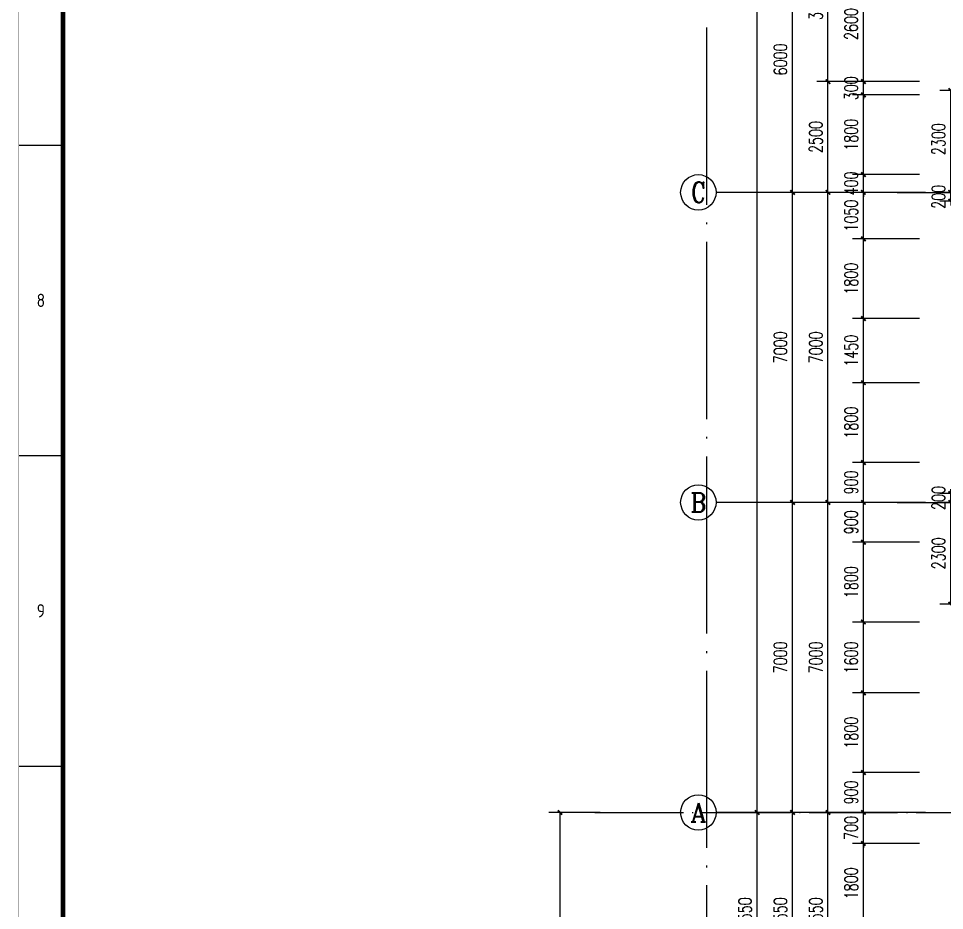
# Model space of a CAD drawing. Extents: x -59142 to 322364, y -122476 to 91021.
# Drawn here: x 2830 to 23748, y 24660 to 44796 of the extents above; entities that cross this region are included whole.
import ezdxf
from ezdxf.enums import TextEntityAlignment as Align

# ---------------------------------------------------------------- set-up
doc = ezdxf.new("R2010")
doc.units = 0
doc.header["$LTSCALE"] = 1000
doc.header["$MEASUREMENT"] = 0
doc.linetypes.add('DOTE', pattern=[2.42, 2, -0.2, 0.02, -0.2])
for name, color, linetype in [('AXIS', 3, 'Continuous'), ('AXIS_TEXT', 7, 'Continuous'), ('DOTE', 1, 'DOTE'), ('PUB_DIM', 3, 'Continuous')]:
    doc.layers.add(name, color=color, linetype=linetype)
doc.styles.add('_TCH_AXIS', font='COMPLEX', dxfattribs={"bigfont": 'GBCBIG'})
doc.styles.add('_TCH_DIM_T3', font='SIMPLEX', dxfattribs={"width": 0.705882, "bigfont": 'GBCBIG'})
doc.styles.add('COMPLEX', font='COMPLEX')
doc.styles.get("Standard").update_dxf_attribs({"font": 'gbenor.shx', "bigfont": 'gbcbig.shx'})
doc.styles.add('TK', font='GEDITXT.SHX', dxfattribs={"width": 0.85, "height": 3.5, "bigfont": 'DXT.SHX'})
doc.dimstyles.new('_TCH_ARCH&&100', dxfattribs={"dimtxt": 297.5, "dimasz": 100, "dimexe": 250, "dimexo": 300, "dimgap": 126.25, "dimtad": 1, "dimdec": 0, "dimzin": 0, "dimdsep": 46, "dimtxsty": '_TCH_DIM_T3', "dimblk": 'ARCHTICK', "dimcen": 0.09, "dimazin": 2, "dimtfac": 1, "dimtdec": 0, "dimtix": 1, "dimtmove": 2, "dimatfit": 3, "dimfxl": 1, "dimtolj": 1, "dimtzin": 0, "dimarcsym": 0})

# ---------------------------------------------------------------- blocks, each defined once
blk = doc.blocks.new('GEDI_WK_A1_V')
at = {"color": 3}
for p, q in [((0, 350.42), (10, 350.42)), ((0, 280.33), (10, 280.33)), ((0, 210.25), (10, 210.25))]:
    blk.add_line(p, q, dxfattribs=at)
for points, const_width in [([(0, 841), (0, 0), (594, 0), (594, 841)], 0.1), ([(10, 816), (10, 10), (584, 10), (584, 816)], 1)]:
    blk.add_lwpolyline(points, close=True, dxfattribs=dict(at, const_width=const_width))
for s, p in [('8', (5, 315.38)), ('9', (5, 245.29))]:
    blk.add_text(s, height=3, dxfattribs=at).set_placement(p, align=Align.MIDDLE)
blk = doc.blocks.new('A$C711966D6')
blk.add_blockref('GEDI_WK_A1_V', (0, 0))
at = {"style": 'TK', "width": 0.85}
for tag, height, p in [('PROJECTNAME', 4.75, (529, 44)), ('PHASE', 4, (571, 44)), ('DRAWINGNAME', 4.75, (539, 31))]:
    blk.add_attdef(tag, text='', height=height, dxfattribs=at).set_placement(p, align=Align.MIDDLE_CENTER)
for tag, p, height in [('APPROVE', (416, 32.75), 3.5), ('DESIGN', (461, 32.75), 3.5), ('REVIEW1', (416, 25.75), 3.5), ('DRAW', (461, 25.75), 3.5), ('REVIEW2', (416, 18.75), 3.5), ('PROPORTION', (461, 18.75), 3.5), ('DRAWINGNUMBER', (511, 18.5), 4), ('CHECK', (416, 11.75), 3.5), ('DATE', (461, 11.75), 3.5), ('VERSION', (577, 11.75), 3.5)]:
    blk.add_attdef(tag, p, '', height=height, dxfattribs=at)
blk = doc.blocks.new('是飞洒发时')
at = {"xscale": 100, "yscale": 100, "zscale": 100}
blk.add_blockref('A$C711966D6', (0, 0), dxfattribs=at)
blk = doc.blocks.new('_ArchTick')
at = {"color": 0, "linetype": 'ByBlock', "const_width": 0.4}
blk.add_lwpolyline([(-0.5, -0.5), (0.5, 0.5)], dxfattribs=at)
blk = doc.blocks.new('*D520')
at = {"layer": 'Defpoints', "color": 0, "transparency": 16777216}
for p in [(15063, 26872), (16271, 26872), (16271, 21372)]:
    blk.add_point(p, dxfattribs=at)
at = {"layer": 'PUB_DIM', "color": 0, "lineweight": -2, "transparency": 16777216}
for p, q in [((15971, 26872), (14813, 26872)), ((15063, 21372), (15063, 26872)), ((15971, 21372), (14813, 21372))]:
    blk.add_line(p, q, dxfattribs=at)
at = {"layer": 'PUB_DIM', "color": 0, "lineweight": -2, "transparency": 16777216, "xscale": 100, "yscale": 100, "zscale": 100}
for p, rotation in [((15063, 26872), 90), ((15063, 21372), 270)]:
    blk.add_blockref('_ArchTick', p, dxfattribs=dict(at, rotation=rotation))
at = {"layer": 'PUB_DIM', "color": 0, "transparency": 16777216, "insert": (14788, 24122), "char_height": 297.5, "attachment_point": 5, "rotation": 90, "style": '_TCH_DIM_T3'}
blk.add_mtext('\\A1;5500', dxfattribs=at)
blk = doc.blocks.new('*D1304')
at = {"layer": 'AXIS', "color": 0, "lineweight": -2, "transparency": 16777216}
for p, q in [((22516, 26872), (19266, 26872)), ((19516, 22322), (19516, 26872)), ((22516, 22322), (19266, 22322))]:
    blk.add_line(p, q, dxfattribs=at)
at = {"layer": 'Defpoints', "color": 0, "transparency": 16777216}
for p in [(19516, 26872), (22816, 26872), (22816, 22322)]:
    blk.add_point(p, dxfattribs=at)
at = {"layer": 'AXIS', "color": 0, "lineweight": -2, "transparency": 16777216, "xscale": 100, "yscale": 100, "zscale": 100}
for p, rotation in [((19516, 26872), 90), ((19516, 22322), 270)]:
    blk.add_blockref('_ArchTick', p, dxfattribs=dict(at, rotation=rotation))
at = {"layer": 'AXIS', "color": 0, "transparency": 16777216, "insert": (19241, 24597), "char_height": 297.5, "attachment_point": 5, "rotation": 90, "style": '_TCH_DIM_T3'}
blk.add_mtext('\\A1;4550', dxfattribs=at)
blk = doc.blocks.new('*D1305')
at = {"layer": 'AXIS', "color": 0, "lineweight": -2, "transparency": 16777216}
for p, q in [((22516, 81372), (19266, 81372)), ((19516, 26872), (19516, 81372)), ((22516, 26872), (19266, 26872))]:
    blk.add_line(p, q, dxfattribs=at)
at = {"layer": 'Defpoints', "color": 0, "transparency": 16777216}
for p in [(19516, 81372), (22816, 81372), (22816, 26872)]:
    blk.add_point(p, dxfattribs=at)
at = {"layer": 'AXIS', "color": 0, "lineweight": -2, "transparency": 16777216, "xscale": 100, "yscale": 100, "zscale": 100}
for p, rotation in [((19516, 81372), 90), ((19516, 26872), 270)]:
    blk.add_blockref('_ArchTick', p, dxfattribs=dict(at, rotation=rotation))
at = {"layer": 'AXIS', "color": 0, "transparency": 16777216, "insert": (19241, 54122), "char_height": 297.5, "attachment_point": 5, "rotation": 90, "style": '_TCH_DIM_T3'}
blk.add_mtext('\\A1;54500', dxfattribs=at)
blk = doc.blocks.new('*D1370')
at = {"layer": 'Defpoints', "color": 0, "transparency": 16777216}
for p in [(21916, 26172), (23481, 26172), (23481, 24372)]:
    blk.add_point(p, dxfattribs=at)
at = {"layer": 'PUB_DIM', "color": 0, "lineweight": -2, "transparency": 16777216}
for p, q in [((23181, 26172), (21666, 26172)), ((21916, 24372), (21916, 26172)), ((23181, 24372), (21666, 24372))]:
    blk.add_line(p, q, dxfattribs=at)
at = {"layer": 'PUB_DIM', "color": 0, "lineweight": -2, "transparency": 16777216, "xscale": 100, "yscale": 100, "zscale": 100}
for p, rotation in [((21916, 26172), 90), ((21916, 24372), 270)]:
    blk.add_blockref('_ArchTick', p, dxfattribs=dict(at, rotation=rotation))
at = {"layer": 'PUB_DIM', "color": 0, "transparency": 16777216, "insert": (21641, 25272), "char_height": 297.5, "attachment_point": 5, "rotation": 90, "style": '_TCH_DIM_T3'}
blk.add_mtext('\\A1;1800', dxfattribs=at)
blk = doc.blocks.new('*D1371')
at = {"layer": 'Defpoints', "color": 0, "transparency": 16777216}
for p in [(21916, 26872), (23481, 26872), (23481, 26172)]:
    blk.add_point(p, dxfattribs=at)
at = {"layer": 'PUB_DIM', "color": 0, "lineweight": -2, "transparency": 16777216}
for p, q in [((23181, 26872), (21666, 26872)), ((21916, 26872), (21916, 26972)), ((21916, 26172), (21916, 26872)), ((23181, 26172), (21666, 26172)), ((21916, 26172), (21916, 26072))]:
    blk.add_line(p, q, dxfattribs=at)
at = {"layer": 'PUB_DIM', "color": 0, "lineweight": -2, "transparency": 16777216, "xscale": 100, "yscale": 100, "zscale": 100}
for p, rotation in [((21916, 26872), 270), ((21916, 26172), 90)]:
    blk.add_blockref('_ArchTick', p, dxfattribs=dict(at, rotation=rotation))
at = {"layer": 'PUB_DIM', "color": 0, "transparency": 16777216, "insert": (21641, 26522), "char_height": 297.5, "attachment_point": 5, "rotation": 90, "style": '_TCH_DIM_T3'}
blk.add_mtext('\\A1;700', dxfattribs=at)
blk = doc.blocks.new('*D1372')
at = {"layer": 'Defpoints', "color": 0, "transparency": 16777216}
for p in [(21916, 27772), (23481, 27772), (23481, 26872)]:
    blk.add_point(p, dxfattribs=at)
at = {"layer": 'PUB_DIM', "color": 0, "lineweight": -2, "transparency": 16777216}
for p, q in [((23181, 27772), (21666, 27772)), ((21916, 26872), (21916, 27772)), ((23181, 26872), (21666, 26872))]:
    blk.add_line(p, q, dxfattribs=at)
at = {"layer": 'PUB_DIM', "color": 0, "lineweight": -2, "transparency": 16777216, "xscale": 100, "yscale": 100, "zscale": 100}
for p, rotation in [((21916, 27772), 90), ((21916, 26872), 270)]:
    blk.add_blockref('_ArchTick', p, dxfattribs=dict(at, rotation=rotation))
at = {"layer": 'PUB_DIM', "color": 0, "transparency": 16777216, "insert": (21641, 27322), "char_height": 297.5, "attachment_point": 5, "rotation": 90, "style": '_TCH_DIM_T3'}
blk.add_mtext('\\A1;900', dxfattribs=at)
blk = doc.blocks.new('*D1373')
at = {"layer": 'Defpoints', "color": 0, "transparency": 16777216}
for p in [(21916, 29572), (23481, 29572), (23481, 27772)]:
    blk.add_point(p, dxfattribs=at)
at = {"layer": 'PUB_DIM', "color": 0, "lineweight": -2, "transparency": 16777216}
for p, q in [((23181, 29572), (21666, 29572)), ((21916, 27772), (21916, 29572)), ((23181, 27772), (21666, 27772))]:
    blk.add_line(p, q, dxfattribs=at)
at = {"layer": 'PUB_DIM', "color": 0, "lineweight": -2, "transparency": 16777216, "xscale": 100, "yscale": 100, "zscale": 100}
for p, rotation in [((21916, 29572), 90), ((21916, 27772), 270)]:
    blk.add_blockref('_ArchTick', p, dxfattribs=dict(at, rotation=rotation))
at = {"layer": 'PUB_DIM', "color": 0, "transparency": 16777216, "insert": (21641, 28672), "char_height": 297.5, "attachment_point": 5, "rotation": 90, "style": '_TCH_DIM_T3'}
blk.add_mtext('\\A1;1800', dxfattribs=at)
blk = doc.blocks.new('*D1374')
at = {"layer": 'Defpoints', "color": 0, "transparency": 16777216}
for p in [(21916, 31172), (23481, 31172), (23481, 29572)]:
    blk.add_point(p, dxfattribs=at)
at = {"layer": 'PUB_DIM', "color": 0, "lineweight": -2, "transparency": 16777216}
for p, q in [((23181, 31172), (21666, 31172)), ((21916, 29572), (21916, 31172)), ((23181, 29572), (21666, 29572))]:
    blk.add_line(p, q, dxfattribs=at)
at = {"layer": 'PUB_DIM', "color": 0, "lineweight": -2, "transparency": 16777216, "xscale": 100, "yscale": 100, "zscale": 100}
for p, rotation in [((21916, 31172), 90), ((21916, 29572), 270)]:
    blk.add_blockref('_ArchTick', p, dxfattribs=dict(at, rotation=rotation))
at = {"layer": 'PUB_DIM', "color": 0, "transparency": 16777216, "insert": (21641, 30372), "char_height": 297.5, "attachment_point": 5, "rotation": 90, "style": '_TCH_DIM_T3'}
blk.add_mtext('\\A1;1600', dxfattribs=at)
blk = doc.blocks.new('*D1375')
at = {"layer": 'Defpoints', "color": 0, "transparency": 16777216}
for p in [(21916, 32972), (23481, 32972), (23481, 31172)]:
    blk.add_point(p, dxfattribs=at)
at = {"layer": 'PUB_DIM', "color": 0, "lineweight": -2, "transparency": 16777216}
for p, q in [((23181, 32972), (21666, 32972)), ((21916, 31172), (21916, 32972)), ((23181, 31172), (21666, 31172))]:
    blk.add_line(p, q, dxfattribs=at)
at = {"layer": 'PUB_DIM', "color": 0, "lineweight": -2, "transparency": 16777216, "xscale": 100, "yscale": 100, "zscale": 100}
for p, rotation in [((21916, 32972), 90), ((21916, 31172), 270)]:
    blk.add_blockref('_ArchTick', p, dxfattribs=dict(at, rotation=rotation))
at = {"layer": 'PUB_DIM', "color": 0, "transparency": 16777216, "insert": (21641, 32072), "char_height": 297.5, "attachment_point": 5, "rotation": 90, "style": '_TCH_DIM_T3'}
blk.add_mtext('\\A1;1800', dxfattribs=at)
blk = doc.blocks.new('*D1376')
at = {"layer": 'Defpoints', "color": 0, "transparency": 16777216}
for p in [(21916, 33872), (23481, 33872), (23481, 32972)]:
    blk.add_point(p, dxfattribs=at)
at = {"layer": 'PUB_DIM', "color": 0, "lineweight": -2, "transparency": 16777216}
for p, q in [((23181, 33872), (21666, 33872)), ((21916, 32972), (21916, 33872)), ((23181, 32972), (21666, 32972))]:
    blk.add_line(p, q, dxfattribs=at)
at = {"layer": 'PUB_DIM', "color": 0, "lineweight": -2, "transparency": 16777216, "xscale": 100, "yscale": 100, "zscale": 100}
for p, rotation in [((21916, 33872), 90), ((21916, 32972), 270)]:
    blk.add_blockref('_ArchTick', p, dxfattribs=dict(at, rotation=rotation))
at = {"layer": 'PUB_DIM', "color": 0, "transparency": 16777216, "insert": (21641, 33422), "char_height": 297.5, "attachment_point": 5, "rotation": 90, "style": '_TCH_DIM_T3'}
blk.add_mtext('\\A1;900', dxfattribs=at)
blk = doc.blocks.new('*D1377')
at = {"layer": 'Defpoints', "color": 0, "transparency": 16777216}
for p in [(21916, 34772), (23481, 34772), (23481, 33872)]:
    blk.add_point(p, dxfattribs=at)
at = {"layer": 'PUB_DIM', "color": 0, "lineweight": -2, "transparency": 16777216}
for p, q in [((23181, 34772), (21666, 34772)), ((21916, 33872), (21916, 34772)), ((23181, 33872), (21666, 33872))]:
    blk.add_line(p, q, dxfattribs=at)
at = {"layer": 'PUB_DIM', "color": 0, "lineweight": -2, "transparency": 16777216, "xscale": 100, "yscale": 100, "zscale": 100}
for p, rotation in [((21916, 34772), 90), ((21916, 33872), 270)]:
    blk.add_blockref('_ArchTick', p, dxfattribs=dict(at, rotation=rotation))
at = {"layer": 'PUB_DIM', "color": 0, "transparency": 16777216, "insert": (21641, 34322), "char_height": 297.5, "attachment_point": 5, "rotation": 90, "style": '_TCH_DIM_T3'}
blk.add_mtext('\\A1;900', dxfattribs=at)
blk = doc.blocks.new('*D1378')
at = {"layer": 'Defpoints', "color": 0, "transparency": 16777216}
for p in [(21916, 36572), (23481, 36572), (23481, 34772)]:
    blk.add_point(p, dxfattribs=at)
at = {"layer": 'PUB_DIM', "color": 0, "lineweight": -2, "transparency": 16777216}
for p, q in [((23181, 36572), (21666, 36572)), ((21916, 34772), (21916, 36572)), ((23181, 34772), (21666, 34772))]:
    blk.add_line(p, q, dxfattribs=at)
at = {"layer": 'PUB_DIM', "color": 0, "lineweight": -2, "transparency": 16777216, "xscale": 100, "yscale": 100, "zscale": 100}
for p, rotation in [((21916, 36572), 90), ((21916, 34772), 270)]:
    blk.add_blockref('_ArchTick', p, dxfattribs=dict(at, rotation=rotation))
at = {"layer": 'PUB_DIM', "color": 0, "transparency": 16777216, "insert": (21641, 35672), "char_height": 297.5, "attachment_point": 5, "rotation": 90, "style": '_TCH_DIM_T3'}
blk.add_mtext('\\A1;1800', dxfattribs=at)
blk = doc.blocks.new('*D1379')
at = {"layer": 'Defpoints', "color": 0, "transparency": 16777216}
for p in [(21916, 38022), (23481, 38022), (23481, 36572)]:
    blk.add_point(p, dxfattribs=at)
at = {"layer": 'PUB_DIM', "color": 0, "lineweight": -2, "transparency": 16777216}
for p, q in [((23181, 38022), (21666, 38022)), ((21916, 36572), (21916, 38022)), ((23181, 36572), (21666, 36572))]:
    blk.add_line(p, q, dxfattribs=at)
at = {"layer": 'PUB_DIM', "color": 0, "lineweight": -2, "transparency": 16777216, "xscale": 100, "yscale": 100, "zscale": 100}
for p, rotation in [((21916, 38022), 90), ((21916, 36572), 270)]:
    blk.add_blockref('_ArchTick', p, dxfattribs=dict(at, rotation=rotation))
at = {"layer": 'PUB_DIM', "color": 0, "transparency": 16777216, "insert": (21641, 37297), "char_height": 297.5, "attachment_point": 5, "rotation": 90, "style": '_TCH_DIM_T3'}
blk.add_mtext('\\A1;1450', dxfattribs=at)
blk = doc.blocks.new('*D1380')
at = {"layer": 'Defpoints', "color": 0, "transparency": 16777216}
for p in [(21916, 39822), (23481, 39822), (23481, 38022)]:
    blk.add_point(p, dxfattribs=at)
at = {"layer": 'PUB_DIM', "color": 0, "lineweight": -2, "transparency": 16777216}
for p, q in [((23181, 39822), (21666, 39822)), ((21916, 38022), (21916, 39822)), ((23181, 38022), (21666, 38022))]:
    blk.add_line(p, q, dxfattribs=at)
at = {"layer": 'PUB_DIM', "color": 0, "lineweight": -2, "transparency": 16777216, "xscale": 100, "yscale": 100, "zscale": 100}
for p, rotation in [((21916, 39822), 90), ((21916, 38022), 270)]:
    blk.add_blockref('_ArchTick', p, dxfattribs=dict(at, rotation=rotation))
at = {"layer": 'PUB_DIM', "color": 0, "transparency": 16777216, "insert": (21641, 38922), "char_height": 297.5, "attachment_point": 5, "rotation": 90, "style": '_TCH_DIM_T3'}
blk.add_mtext('\\A1;1800', dxfattribs=at)
blk = doc.blocks.new('*D1381')
at = {"layer": 'Defpoints', "color": 0, "transparency": 16777216}
for p in [(21916, 40872), (23481, 40872), (23481, 39822)]:
    blk.add_point(p, dxfattribs=at)
at = {"layer": 'PUB_DIM', "color": 0, "lineweight": -2, "transparency": 16777216}
for p, q in [((23181, 40872), (21666, 40872)), ((21916, 39822), (21916, 40872)), ((23181, 39822), (21666, 39822))]:
    blk.add_line(p, q, dxfattribs=at)
at = {"layer": 'PUB_DIM', "color": 0, "lineweight": -2, "transparency": 16777216, "xscale": 100, "yscale": 100, "zscale": 100}
for p, rotation in [((21916, 40872), 90), ((21916, 39822), 270)]:
    blk.add_blockref('_ArchTick', p, dxfattribs=dict(at, rotation=rotation))
at = {"layer": 'PUB_DIM', "color": 0, "transparency": 16777216, "insert": (21641, 40347), "char_height": 297.5, "attachment_point": 5, "rotation": 90, "style": '_TCH_DIM_T3'}
blk.add_mtext('\\A1;1050', dxfattribs=at)
blk = doc.blocks.new('*D1382')
at = {"layer": 'Defpoints', "color": 0, "transparency": 16777216}
for p in [(21916, 41272), (23481, 41272), (23481, 40872)]:
    blk.add_point(p, dxfattribs=at)
at = {"layer": 'PUB_DIM', "color": 0, "lineweight": -2, "transparency": 16777216}
for p, q in [((23181, 41272), (21666, 41272)), ((21916, 41272), (21916, 41372)), ((21916, 40872), (21916, 41272)), ((23181, 40872), (21666, 40872)), ((21916, 40872), (21916, 40772))]:
    blk.add_line(p, q, dxfattribs=at)
at = {"layer": 'PUB_DIM', "color": 0, "lineweight": -2, "transparency": 16777216, "xscale": 100, "yscale": 100, "zscale": 100}
for p, rotation in [((21916, 41272), 270), ((21916, 40872), 90)]:
    blk.add_blockref('_ArchTick', p, dxfattribs=dict(at, rotation=rotation))
at = {"layer": 'PUB_DIM', "color": 0, "transparency": 16777216, "insert": (21641, 41072), "char_height": 297.5, "attachment_point": 5, "rotation": 90, "style": '_TCH_DIM_T3'}
blk.add_mtext('\\A1;400', dxfattribs=at)
blk = doc.blocks.new('*D1383')
at = {"layer": 'Defpoints', "color": 0, "transparency": 16777216}
for p in [(21916, 43072), (23481, 43072), (23481, 41272)]:
    blk.add_point(p, dxfattribs=at)
at = {"layer": 'PUB_DIM', "color": 0, "lineweight": -2, "transparency": 16777216}
for p, q in [((23181, 43072), (21666, 43072)), ((21916, 41272), (21916, 43072)), ((23181, 41272), (21666, 41272))]:
    blk.add_line(p, q, dxfattribs=at)
at = {"layer": 'PUB_DIM', "color": 0, "lineweight": -2, "transparency": 16777216, "xscale": 100, "yscale": 100, "zscale": 100}
for p, rotation in [((21916, 43072), 90), ((21916, 41272), 270)]:
    blk.add_blockref('_ArchTick', p, dxfattribs=dict(at, rotation=rotation))
at = {"layer": 'PUB_DIM', "color": 0, "transparency": 16777216, "insert": (21641, 42172), "char_height": 297.5, "attachment_point": 5, "rotation": 90, "style": '_TCH_DIM_T3'}
blk.add_mtext('\\A1;1800', dxfattribs=at)
blk = doc.blocks.new('*D1384')
at = {"layer": 'Defpoints', "color": 0, "transparency": 16777216}
for p in [(21916, 43372), (23481, 43372), (23481, 43072)]:
    blk.add_point(p, dxfattribs=at)
at = {"layer": 'PUB_DIM', "color": 0, "lineweight": -2, "transparency": 16777216}
for p, q in [((23181, 43372), (21666, 43372)), ((21916, 43372), (21916, 43472)), ((21916, 43072), (21916, 43372)), ((23181, 43072), (21666, 43072)), ((21916, 43072), (21916, 42972))]:
    blk.add_line(p, q, dxfattribs=at)
at = {"layer": 'PUB_DIM', "color": 0, "lineweight": -2, "transparency": 16777216, "xscale": 100, "yscale": 100, "zscale": 100}
for p, rotation in [((21916, 43372), 270), ((21916, 43072), 90)]:
    blk.add_blockref('_ArchTick', p, dxfattribs=dict(at, rotation=rotation))
at = {"layer": 'PUB_DIM', "color": 0, "transparency": 16777216, "insert": (21641, 43222), "char_height": 297.5, "attachment_point": 5, "rotation": 90, "style": '_TCH_DIM_T3'}
blk.add_mtext('\\A1;300', dxfattribs=at)
blk = doc.blocks.new('*D1385')
at = {"layer": 'Defpoints', "color": 0, "transparency": 16777216}
for p in [(21916, 45972), (23481, 45972), (23481, 43372)]:
    blk.add_point(p, dxfattribs=at)
at = {"layer": 'PUB_DIM', "color": 0, "lineweight": -2, "transparency": 16777216}
for p, q in [((23181, 45972), (21666, 45972)), ((21916, 43372), (21916, 45972)), ((23181, 43372), (21666, 43372))]:
    blk.add_line(p, q, dxfattribs=at)
at = {"layer": 'PUB_DIM', "color": 0, "lineweight": -2, "transparency": 16777216, "xscale": 100, "yscale": 100, "zscale": 100}
for p, rotation in [((21916, 45972), 90), ((21916, 43372), 270)]:
    blk.add_blockref('_ArchTick', p, dxfattribs=dict(at, rotation=rotation))
at = {"layer": 'PUB_DIM', "color": 0, "transparency": 16777216, "insert": (21641, 44672), "char_height": 297.5, "attachment_point": 5, "rotation": 90, "style": '_TCH_DIM_T3'}
blk.add_mtext('\\A1;2600', dxfattribs=at)
blk = doc.blocks.new('*D1466')
at = {"layer": 'Defpoints', "color": 0, "transparency": 16777216}
for p in [(23889, 33872), (24514, 33872), (24514, 31572)]:
    blk.add_point(p, dxfattribs=at)
at = {"layer": 'PUB_DIM', "color": 0, "lineweight": -2, "transparency": 16777216}
for p, q in [((24214, 33872), (23639, 33872)), ((23889, 31572), (23889, 33872)), ((24214, 31572), (23639, 31572))]:
    blk.add_line(p, q, dxfattribs=at)
at = {"layer": 'PUB_DIM', "color": 0, "lineweight": -2, "transparency": 16777216, "xscale": 100, "yscale": 100, "zscale": 100}
for p, rotation in [((23889, 33872), 90), ((23889, 31572), 270)]:
    blk.add_blockref('_ArchTick', p, dxfattribs=dict(at, rotation=rotation))
at = {"layer": 'PUB_DIM', "color": 0, "transparency": 16777216, "insert": (23614, 32722), "char_height": 297.5, "attachment_point": 5, "rotation": 90, "style": '_TCH_DIM_T3'}
blk.add_mtext('\\A1;2300', dxfattribs=at)
blk = doc.blocks.new('*D1467')
at = {"layer": 'Defpoints', "color": 0, "transparency": 16777216}
for p in [(23889, 34072), (24514, 34072), (24514, 33872)]:
    blk.add_point(p, dxfattribs=at)
at = {"layer": 'PUB_DIM', "color": 0, "lineweight": -2, "transparency": 16777216}
for p, q in [((23889, 34072), (23889, 34172)), ((24214, 34072), (23639, 34072)), ((23889, 33872), (23889, 34072)), ((24214, 33872), (23639, 33872)), ((23889, 33872), (23889, 33772))]:
    blk.add_line(p, q, dxfattribs=at)
at = {"layer": 'PUB_DIM', "color": 0, "lineweight": -2, "transparency": 16777216, "xscale": 100, "yscale": 100, "zscale": 100}
for p, rotation in [((23889, 34072), 270), ((23889, 33872), 90)]:
    blk.add_blockref('_ArchTick', p, dxfattribs=dict(at, rotation=rotation))
at = {"layer": 'PUB_DIM', "color": 0, "transparency": 16777216, "insert": (23614, 33972), "char_height": 297.5, "attachment_point": 5, "rotation": 90, "style": '_TCH_DIM_T3'}
blk.add_mtext('\\A1;200', dxfattribs=at)
blk = doc.blocks.new('*D1469')
at = {"layer": 'Defpoints', "color": 0, "transparency": 16777216}
for p in [(23889, 40872), (24591, 40872), (24591, 40672)]:
    blk.add_point(p, dxfattribs=at)
at = {"layer": 'PUB_DIM', "color": 0, "lineweight": -2, "transparency": 16777216}
for p, q in [((24291, 40872), (23639, 40872)), ((23889, 40872), (23889, 40972)), ((23889, 40672), (23889, 40872)), ((24291, 40672), (23639, 40672)), ((23889, 40672), (23889, 40572))]:
    blk.add_line(p, q, dxfattribs=at)
at = {"layer": 'PUB_DIM', "color": 0, "lineweight": -2, "transparency": 16777216, "xscale": 100, "yscale": 100, "zscale": 100}
for p, rotation in [((23889, 40872), 270), ((23889, 40672), 90)]:
    blk.add_blockref('_ArchTick', p, dxfattribs=dict(at, rotation=rotation))
at = {"layer": 'PUB_DIM', "color": 0, "transparency": 16777216, "insert": (23614, 40772), "char_height": 297.5, "attachment_point": 5, "rotation": 90, "style": '_TCH_DIM_T3'}
blk.add_mtext('\\A1;200', dxfattribs=at)
blk = doc.blocks.new('*D1470')
at = {"layer": 'Defpoints', "color": 0, "transparency": 16777216}
for p in [(23889, 43172), (24591, 43172), (24591, 40872)]:
    blk.add_point(p, dxfattribs=at)
at = {"layer": 'PUB_DIM', "color": 0, "lineweight": -2, "transparency": 16777216}
for p, q in [((24291, 43172), (23639, 43172)), ((23889, 40872), (23889, 43172)), ((24291, 40872), (23639, 40872))]:
    blk.add_line(p, q, dxfattribs=at)
at = {"layer": 'PUB_DIM', "color": 0, "lineweight": -2, "transparency": 16777216, "xscale": 100, "yscale": 100, "zscale": 100}
for p, rotation in [((23889, 43172), 90), ((23889, 40872), 270)]:
    blk.add_blockref('_ArchTick', p, dxfattribs=dict(at, rotation=rotation))
at = {"layer": 'PUB_DIM', "color": 0, "transparency": 16777216, "insert": (23614, 42072), "char_height": 297.5, "attachment_point": 5, "rotation": 90, "style": '_TCH_DIM_T3'}
blk.add_mtext('\\A1;2300', dxfattribs=at)
blk = doc.blocks.new('*D1511')
at = {"layer": 'AXIS', "color": 0, "lineweight": -2, "transparency": 16777216}
for p, q in [((23181, 26872), (20866, 26872)), ((21116, 22322), (21116, 26872)), ((23181, 22322), (20866, 22322))]:
    blk.add_line(p, q, dxfattribs=at)
at = {"layer": 'Defpoints', "color": 0, "transparency": 16777216}
for p in [(21116, 26872), (23481, 26872), (23481, 22322)]:
    blk.add_point(p, dxfattribs=at)
at = {"layer": 'AXIS', "color": 0, "lineweight": -2, "transparency": 16777216, "xscale": 100, "yscale": 100, "zscale": 100}
for p, rotation in [((21116, 26872), 90), ((21116, 22322), 270)]:
    blk.add_blockref('_ArchTick', p, dxfattribs=dict(at, rotation=rotation))
at = {"layer": 'AXIS', "color": 0, "transparency": 16777216, "insert": (20841, 24597), "char_height": 297.5, "attachment_point": 5, "rotation": 90, "style": '_TCH_DIM_T3'}
blk.add_mtext('\\A1;4550', dxfattribs=at)
blk = doc.blocks.new('*D1512')
at = {"layer": 'AXIS', "color": 0, "lineweight": -2, "transparency": 16777216}
for p, q in [((23181, 33872), (20866, 33872)), ((21116, 26872), (21116, 33872)), ((23181, 26872), (20866, 26872))]:
    blk.add_line(p, q, dxfattribs=at)
at = {"layer": 'Defpoints', "color": 0, "transparency": 16777216}
for p in [(21116, 33872), (23481, 33872), (23481, 26872)]:
    blk.add_point(p, dxfattribs=at)
at = {"layer": 'AXIS', "color": 0, "lineweight": -2, "transparency": 16777216, "xscale": 100, "yscale": 100, "zscale": 100}
for p, rotation in [((21116, 33872), 90), ((21116, 26872), 270)]:
    blk.add_blockref('_ArchTick', p, dxfattribs=dict(at, rotation=rotation))
at = {"layer": 'AXIS', "color": 0, "transparency": 16777216, "insert": (20841, 30372), "char_height": 297.5, "attachment_point": 5, "rotation": 90, "style": '_TCH_DIM_T3'}
blk.add_mtext('\\A1;7000', dxfattribs=at)
blk = doc.blocks.new('*D1513')
at = {"layer": 'AXIS', "color": 0, "lineweight": -2, "transparency": 16777216}
for p, q in [((23181, 40872), (20866, 40872)), ((21116, 33872), (21116, 40872)), ((23181, 33872), (20866, 33872))]:
    blk.add_line(p, q, dxfattribs=at)
at = {"layer": 'Defpoints', "color": 0, "transparency": 16777216}
for p in [(21116, 40872), (23481, 40872), (23481, 33872)]:
    blk.add_point(p, dxfattribs=at)
at = {"layer": 'AXIS', "color": 0, "lineweight": -2, "transparency": 16777216, "xscale": 100, "yscale": 100, "zscale": 100}
for p, rotation in [((21116, 40872), 90), ((21116, 33872), 270)]:
    blk.add_blockref('_ArchTick', p, dxfattribs=dict(at, rotation=rotation))
at = {"layer": 'AXIS', "color": 0, "transparency": 16777216, "insert": (20841, 37372), "char_height": 297.5, "attachment_point": 5, "rotation": 90, "style": '_TCH_DIM_T3'}
blk.add_mtext('\\A1;7000', dxfattribs=at)
blk = doc.blocks.new('*D1514')
at = {"layer": 'AXIS', "color": 0, "lineweight": -2, "transparency": 16777216}
for p, q in [((23181, 43372), (20866, 43372)), ((21116, 40872), (21116, 43372)), ((23181, 40872), (20866, 40872))]:
    blk.add_line(p, q, dxfattribs=at)
at = {"layer": 'Defpoints', "color": 0, "transparency": 16777216}
for p in [(21116, 43372), (23481, 43372), (23481, 40872)]:
    blk.add_point(p, dxfattribs=at)
at = {"layer": 'AXIS', "color": 0, "lineweight": -2, "transparency": 16777216, "xscale": 100, "yscale": 100, "zscale": 100}
for p, rotation in [((21116, 43372), 90), ((21116, 40872), 270)]:
    blk.add_blockref('_ArchTick', p, dxfattribs=dict(at, rotation=rotation))
at = {"layer": 'AXIS', "color": 0, "transparency": 16777216, "insert": (20841, 42122), "char_height": 297.5, "attachment_point": 5, "rotation": 90, "style": '_TCH_DIM_T3'}
blk.add_mtext('\\A1;2500', dxfattribs=at)
blk = doc.blocks.new('*D1515')
at = {"layer": 'AXIS', "color": 0, "lineweight": -2, "transparency": 16777216}
for p, q in [((23181, 46872), (20866, 46872)), ((21116, 43372), (21116, 46872)), ((23181, 43372), (20866, 43372))]:
    blk.add_line(p, q, dxfattribs=at)
at = {"layer": 'Defpoints', "color": 0, "transparency": 16777216}
for p in [(21116, 46872), (23481, 46872), (23481, 43372)]:
    blk.add_point(p, dxfattribs=at)
at = {"layer": 'AXIS', "color": 0, "lineweight": -2, "transparency": 16777216, "xscale": 100, "yscale": 100, "zscale": 100}
for p, rotation in [((21116, 46872), 90), ((21116, 43372), 270)]:
    blk.add_blockref('_ArchTick', p, dxfattribs=dict(at, rotation=rotation))
at = {"layer": 'AXIS', "color": 0, "transparency": 16777216, "insert": (20841, 45122), "char_height": 297.5, "attachment_point": 5, "rotation": 90, "style": '_TCH_DIM_T3'}
blk.add_mtext('\\A1;3500', dxfattribs=at)
blk = doc.blocks.new('*D1523')
at = {"layer": 'AXIS', "color": 0, "lineweight": -2, "transparency": 16777216}
for p, q in [((23316, 26872), (20066, 26872)), ((20316, 22322), (20316, 26872)), ((23316, 22322), (20066, 22322))]:
    blk.add_line(p, q, dxfattribs=at)
at = {"layer": 'Defpoints', "color": 0, "transparency": 16777216}
for p in [(20316, 26872), (23616, 26872), (23616, 22322)]:
    blk.add_point(p, dxfattribs=at)
at = {"layer": 'AXIS', "color": 0, "lineweight": -2, "transparency": 16777216, "xscale": 100, "yscale": 100, "zscale": 100}
for p, rotation in [((20316, 26872), 90), ((20316, 22322), 270)]:
    blk.add_blockref('_ArchTick', p, dxfattribs=dict(at, rotation=rotation))
at = {"layer": 'AXIS', "color": 0, "transparency": 16777216, "insert": (20041, 24597), "char_height": 297.5, "attachment_point": 5, "rotation": 90, "style": '_TCH_DIM_T3'}
blk.add_mtext('\\A1;4550', dxfattribs=at)
blk = doc.blocks.new('*D1524')
at = {"layer": 'AXIS', "color": 0, "lineweight": -2, "transparency": 16777216}
for p, q in [((23316, 33872), (20066, 33872)), ((20316, 26872), (20316, 33872)), ((23316, 26872), (20066, 26872))]:
    blk.add_line(p, q, dxfattribs=at)
at = {"layer": 'Defpoints', "color": 0, "transparency": 16777216}
for p in [(20316, 33872), (23616, 33872), (23616, 26872)]:
    blk.add_point(p, dxfattribs=at)
at = {"layer": 'AXIS', "color": 0, "lineweight": -2, "transparency": 16777216, "xscale": 100, "yscale": 100, "zscale": 100}
for p, rotation in [((20316, 33872), 90), ((20316, 26872), 270)]:
    blk.add_blockref('_ArchTick', p, dxfattribs=dict(at, rotation=rotation))
at = {"layer": 'AXIS', "color": 0, "transparency": 16777216, "insert": (20041, 30372), "char_height": 297.5, "attachment_point": 5, "rotation": 90, "style": '_TCH_DIM_T3'}
blk.add_mtext('\\A1;7000', dxfattribs=at)
blk = doc.blocks.new('*D1525')
at = {"layer": 'AXIS', "color": 0, "lineweight": -2, "transparency": 16777216}
for p, q in [((23316, 40872), (20066, 40872)), ((20316, 33872), (20316, 40872)), ((23316, 33872), (20066, 33872))]:
    blk.add_line(p, q, dxfattribs=at)
at = {"layer": 'Defpoints', "color": 0, "transparency": 16777216}
for p in [(20316, 40872), (23616, 40872), (23616, 33872)]:
    blk.add_point(p, dxfattribs=at)
at = {"layer": 'AXIS', "color": 0, "lineweight": -2, "transparency": 16777216, "xscale": 100, "yscale": 100, "zscale": 100}
for p, rotation in [((20316, 40872), 90), ((20316, 33872), 270)]:
    blk.add_blockref('_ArchTick', p, dxfattribs=dict(at, rotation=rotation))
at = {"layer": 'AXIS', "color": 0, "transparency": 16777216, "insert": (20041, 37372), "char_height": 297.5, "attachment_point": 5, "rotation": 90, "style": '_TCH_DIM_T3'}
blk.add_mtext('\\A1;7000', dxfattribs=at)
blk = doc.blocks.new('*D1526')
at = {"layer": 'AXIS', "color": 0, "lineweight": -2, "transparency": 16777216}
for p, q in [((23316, 46872), (20066, 46872)), ((20316, 40872), (20316, 46872)), ((23316, 40872), (20066, 40872))]:
    blk.add_line(p, q, dxfattribs=at)
at = {"layer": 'Defpoints', "color": 0, "transparency": 16777216}
for p in [(20316, 46872), (23616, 46872), (23616, 40872)]:
    blk.add_point(p, dxfattribs=at)
at = {"layer": 'AXIS', "color": 0, "lineweight": -2, "transparency": 16777216, "xscale": 100, "yscale": 100, "zscale": 100}
for p, rotation in [((20316, 46872), 90), ((20316, 40872), 270)]:
    blk.add_blockref('_ArchTick', p, dxfattribs=dict(at, rotation=rotation))
at = {"layer": 'AXIS', "color": 0, "transparency": 16777216, "insert": (20041, 43872), "char_height": 297.5, "attachment_point": 5, "rotation": 90, "style": '_TCH_DIM_T3'}
blk.add_mtext('\\A1;6000', dxfattribs=at)
blk = doc.blocks.new('_AXISO')
blk.add_circle((0, 0), 0.5)
at = {"layer": 'AXIS_TEXT', "style": 'COMPLEX', "width": 1.041667}
blk.add_attdef('A', text='', height=0.56, dxfattribs=at).set_placement((-0.25, -0.28), (0.25, -0.28), align=Align.FIT)

msp = doc.modelspace()

# ---------------------------------------------------------------- linework, layer by layer
at = {"layer": 'AXIS'}
for p, q in [((21482, 40872.1), (18587.5, 40872.1)), ((21482, 33872.1), (18587.5, 33872.1)), ((21482, 26872.1), (18587.5, 26872.1))]:
    msp.add_line(p, q, dxfattribs=at)
at = {"layer": 'DOTE', "ltscale": 2}
msp.add_line((18368.4, 83312), (18368.4, 19595.7), dxfattribs=at)
at = {"layer": 'DOTE'}
for p, q in [((22679.9, 40872.1), (51585.9, 40872.1)), ((22679.9, 33872.1), (51585.9, 33872.1)), ((15849, 26872.1), (51585.9, 26872.1))]:
    msp.add_line(p, q, dxfattribs=at)

# ---------------------------------------------------------------- block references
msp.add_blockref('是飞洒发时', (2835.5, 6896))
at = {"layer": 'AXIS'}
ref = msp.add_blockref('_AXISO', (18187.5, 40872.1), dxfattribs=dict(at, xscale=800, yscale=800, zscale=800))
ref.add_attrib('A', 'C', dxfattribs={"layer": 'AXIS_TEXT', "height": 455.7, "style": '_TCH_AXIS'}).set_placement((18024.7, 40644.2), (18350.2, 40644.2), align=Align.FIT)
ref = msp.add_blockref('_AXISO', (18187.5, 33872.1), dxfattribs=dict(at, xscale=800, yscale=800, zscale=800))
ref.add_attrib('A', 'B', dxfattribs={"layer": 'AXIS_TEXT', "height": 435.3, "style": '_TCH_AXIS'}).set_placement((18011.3, 33654.4), (18363.7, 33654.4), align=Align.FIT)
ref = msp.add_blockref('_AXISO', (18187.5, 26872.1), dxfattribs=dict(at, xscale=800, yscale=800, zscale=800))
ref.add_attrib('A', 'A', dxfattribs={"layer": 'AXIS_TEXT', "height": 425.2, "style": '_TCH_AXIS'}).set_placement((18005.3, 26659.5), (18369.7, 26659.5), align=Align.FIT)

# ---------------------------------------------------------------- dimensions: what is measured, and where the dimension line sits
for p1, p2, distance, picture, middle in [((22816.5, 26872.1), (22816.5, 81372.1), 3300, '*D1305', (19241.5, 54122.1)), ((23616.5, 40872.1), (23616.5, 46872.1), 3300, '*D1526', (20041.5, 43872.1)), ((23480.6, 43372.1), (23480.6, 46872.1), 2364.1, '*D1515', (20841.5, 45122.1)), ((23480.6, 40872.1), (23480.6, 43372.1), 2364.1, '*D1514', (20841.5, 42122.1)), ((23616.5, 33872.1), (23616.5, 40872.1), 3300, '*D1525', (20041.5, 37372.1)), ((23480.6, 33872.1), (23480.6, 40872.1), 2364.1, '*D1513', (20841.5, 37372.1)), ((23616.5, 26872.1), (23616.5, 33872.1), 3300, '*D1524', (20041.5, 30372.1)), ((23480.6, 26872.1), (23480.6, 33872.1), 2364.1, '*D1512', (20841.5, 30372.1)), ((22816.5, 22322.1), (22816.5, 26872.1), 3300, '*D1304', (19241.5, 24597.1)), ((23616.5, 22322.1), (23616.5, 26872.1), 3300, '*D1523', (20041.5, 24597.1)), ((23480.6, 22322.1), (23480.6, 26872.1), 2364.1, '*D1511', (20841.5, 24597.1))]:
    dim = msp.add_aligned_dim(p1=p1, p2=p2, distance=distance, dimstyle='_TCH_ARCH&&100', dxfattribs=at)
    dim.commit()
    dim.dimension.update_dxf_attribs({"geometry": picture, "text_midpoint": middle})
at = {"layer": 'PUB_DIM'}
for p1, p2, distance, picture, middle in [((23480.6, 43372.1), (23480.6, 45971.8), 1564.1, '*D1385', (21641.5, 44671.9)), ((23480.6, 43072.1), (23480.6, 43372.1), 1564.1, '*D1384', (21641.5, 43222.1)), ((23480.6, 41272.1), (23480.6, 43072.1), 1564.1, '*D1383', (21641.5, 42172.1)), ((23480.6, 40872.1), (23480.6, 41272.1), 1564.1, '*D1382', (21641.5, 41072.1)), ((24591, 40672.1), (24591, 40872.1), 701.5, '*D1469', (23614.5, 40772.1)), ((23480.6, 39822.1), (23480.6, 40872.1), 1564.1, '*D1381', (21641.5, 40347.1)), ((23480.6, 38022.1), (23480.6, 39822.1), 1564.1, '*D1380', (21641.5, 38922.1)), ((23480.6, 36572.1), (23480.6, 38022.1), 1564.1, '*D1379', (21641.5, 37297.1)), ((23480.6, 34772.1), (23480.6, 36572.1), 1564.1, '*D1378', (21641.5, 35672.1)), ((23480.6, 33872.1), (23480.6, 34772.1), 1564.1, '*D1377', (21641.5, 34322.1)), ((24514.5, 33872.1), (24514.5, 34072.1), 625, '*D1467', (23614.5, 33972.1)), ((23480.6, 32972.1), (23480.6, 33872.1), 1564.1, '*D1376', (21641.5, 33422.1)), ((24514.5, 31572.1), (24514.5, 33872.1), 625, '*D1466', (23614.5, 32722.1)), ((23480.6, 31172.1), (23480.6, 32972.1), 1564.1, '*D1375', (21641.5, 32072.1)), ((23480.6, 29572.1), (23480.6, 31172.1), 1564.1, '*D1374', (21641.5, 30372.1)), ((23480.6, 27772.1), (23480.6, 29572.1), 1564.1, '*D1373', (21641.5, 28672.1)), ((23480.6, 26872.1), (23480.6, 27772.1), 1564.1, '*D1372', (21641.5, 27322.1)), ((16270.9, 21372.1), (16270.9, 26872.1), 1207.7, '*D520', (14788.2, 24122.1)), ((23480.6, 26172.1), (23480.6, 26872.1), 1564.1, '*D1371', (21641.5, 26522.1)), ((23480.6, 24372.1), (23480.6, 26172.1), 1564.1, '*D1370', (21641.5, 25272.1))]:
    dim = msp.add_aligned_dim(p1=p1, p2=p2, distance=distance, dimstyle='_TCH_ARCH&&100', dxfattribs=at)
    dim.commit()
    dim.dimension.update_dxf_attribs({"geometry": picture, "text_midpoint": middle})
dim = msp.add_linear_dim(base=(23889.5, 43172.1), p1=(24591, 40872.1), p2=(24591, 43172.1), angle=90, dimstyle='_TCH_ARCH&&100', dxfattribs=at)
dim.commit()
dim.dimension.update_dxf_attribs({"geometry": '*D1470', "text_midpoint": (23614.5, 42072.1), "dimtype": 129})

doc.saveas('drawing.dxf')
